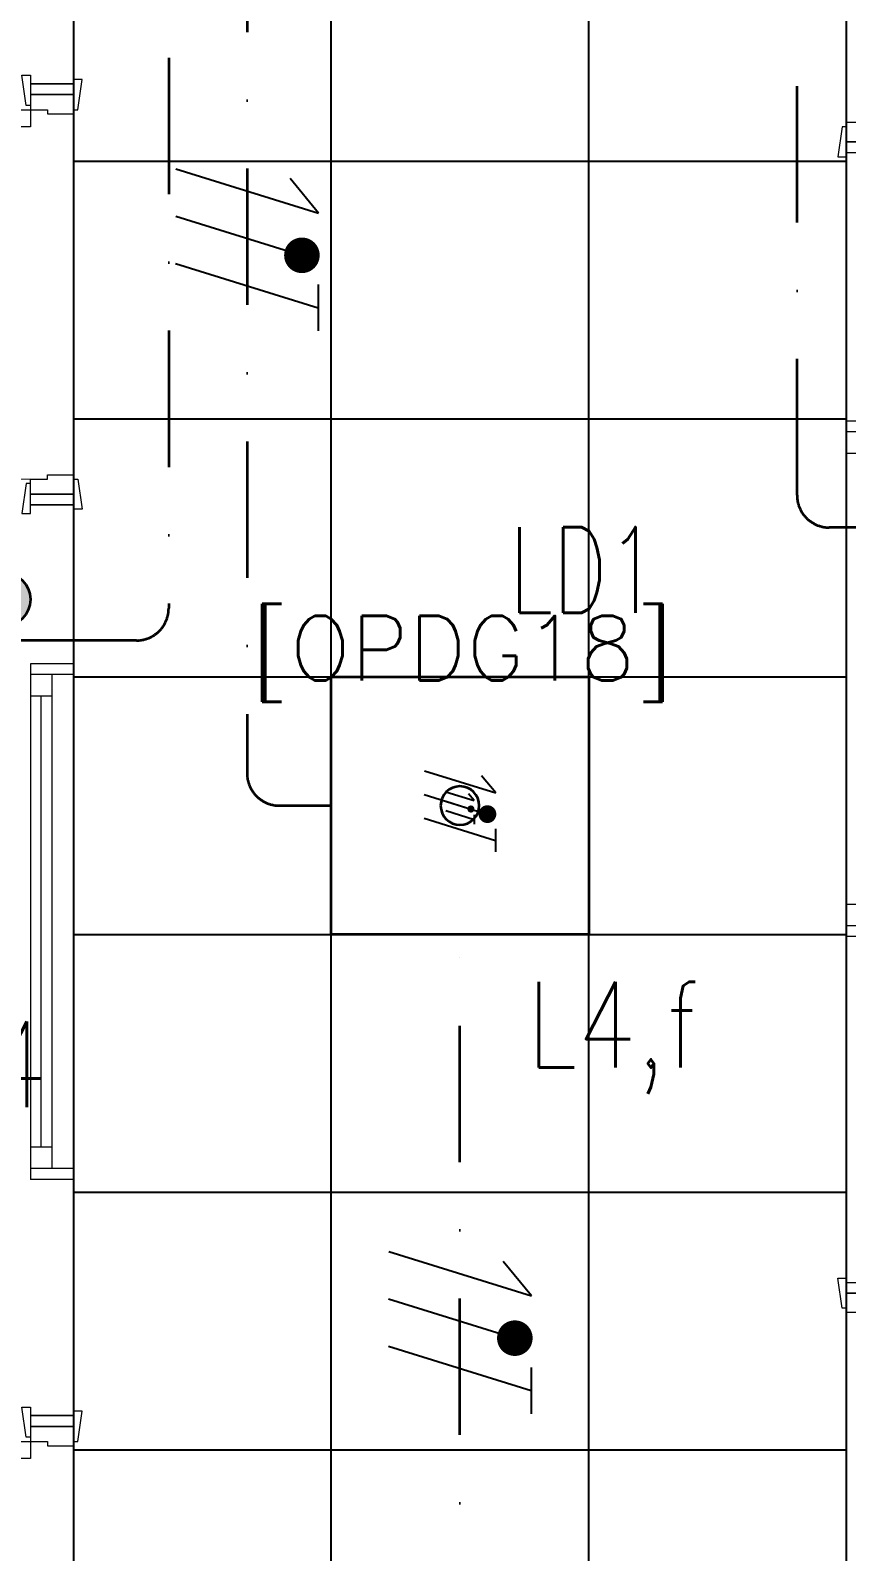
# Model space of a CAD drawing. Header units: inches. Extents: x -12418 to 183584, y -29325 to 19878.
# Drawn here: x 17698 to 19598, y -10784 to -7243 of the extents above; entities that cross this region are included whole.
import ezdxf
from ezdxf.enums import TextEntityAlignment as Align

# ---------------------------------------------------------------- set-up
doc = ezdxf.new("R2010")
doc.units = ezdxf.units.IN
doc.header["$LTSCALE"] = 25
doc.header["$MEASUREMENT"] = 0
doc.linetypes.add('DASHDOT', pattern=[25.4, 12.7, -6.35, 0, -6.35])
doc.layers.get('0').update_dxf_attribs({"color": 8})
for name, color, linetype, lineweight in [('00-Ground Floor$0$72_EGR_BASE_TEXT', 252, 'Continuous', 5), ('00-Ground Floor$0$Aluminum', 251, 'Continuous', 5), ('00-Ground Floor$0$Walls', 251, 'Continuous', 5), ('00-Ground Floor$0$Wooden Joinery', 251, 'Continuous', 5), ('E-LITE-CIRC', 6, 'Continuous', 25), ('E-LITE-CIRC-NUMB', 6, 'Continuous', 25), ('E-LITE-CLNG', 150, 'Continuous', 35), ('E-LITE-CLNG-CNDT', 6, 'DASHDOT', 35), ('E-LITE-CTRL', 6, 'Continuous', 25), ('E-LITE-IDEN', 6, 'Continuous', 25), ('E-LITE-SWCH @ 100', 3, 'Continuous', 35), ('E-POWR-WIRE', 6, 'Continuous', 25), ('E-POWR-WIRE @ 100', 6, 'Continuous', 25), ('E-POWR-WIRE @ 20', 6, 'Continuous', 25), ('E-POWR-WIRE @ 50', 6, 'Continuous', 25)]:
    doc.layers.add(name, color=color, linetype=linetype, lineweight=lineweight)
doc.layers.add('00-Ground Floor$0$False Ceiling', color=251, linetype='Continuous')
doc.styles.add('00-Ground Floor$0$SIMPLEX', font='SIMPLEX.shx', dxfattribs={"height": 150})
doc.styles.add('DC_Simplex', font='SIMPLEX.shx', dxfattribs={"width": 0.7})

# ---------------------------------------------------------------- blocks, each defined once
blk = doc.blocks.new('00-Ground Floor$0$A$C72370EFE')
at = {"layer": '00-Ground Floor$0$Wooden Joinery'}
for p, q in [((-0.01, -0.03), (-0.01, -0.07)), ((0, -0.03), (-0.01, -0.03)), ((0.04, -0.03), (0.05, -0.03)), ((0.05, -0.03), (0.05, -0.07)), ((-0.05, -0.07), (-0.05, -0.16)), ((-0.03, -0.07), (-0.03, -0.16)), ((-0.01, -0.04), (-0.02, -0.04)), ((-0.01, -0.06), (-0.02, -0.06)), ((0, -0.07), (-0.01, -0.07)), ((0.04, -0.07), (0.05, -0.07)), ((0.05, -0.04), (0.06, -0.04)), ((0.05, -0.06), (0.06, -0.06)), ((0.07, -0.07), (0.07, -0.16)), ((0.09, -0.07), (0.09, -0.16)), ((-0.01, -0.17), (-0.02, -0.17)), ((-0.01, -0.17), (-0.01, -0.19)), ((0.05, -0.17), (0.06, -0.17)), ((0.05, -0.17), (0.05, -0.19)), ((-0.01, -0.19), (-0.02, -0.19)), ((0.05, -0.19), (0.06, -0.19))]:
    blk.add_line(p, q, dxfattribs=at)
for centre, radius, start, end in [((-0.02, -0.07), 0.03, 90, 180), ((-0.02, -0.07), 0.01, 90, 180), ((0.06, -0.07), 0.03, 0, 90), ((0.06, -0.07), 0.01, 0, 90), ((-0.02, -0.16), 0.03, 180, 270), ((-0.02, -0.16), 0.01, 180, 270), ((0.06, -0.16), 0.01, 270, 0), ((0.06, -0.16), 0.03, 270, 0)]:
    blk.add_arc(centre, radius, start, end, dxfattribs=at)
blk = doc.blocks.new('00-Ground Floor$0$A$C5DAD61B4')
at = {"layer": '00-Ground Floor$0$Wooden Joinery'}
for points in [[(80, 959.1), (80, 969.1), (10, 979.1), (10, 959.1)], [(940, 959.1), (940, 969.1), (1010, 979.1), (1010, 959.1)], [(70, 859.1), (70, 849.1), (0, 839.1), (0, 859.1)], [(120, 859.1), (120, 0), (80, 0), (80, 859.1)], [(950, 859.1), (950, 849.1), (1020, 839.1), (1020, 859.1)]]:
    blk.add_lwpolyline(points, close=True, dxfattribs=at)
for points in [[(45, 859.1), (45, 959.1), (20, 959.1), (20, 859.1), (45, 859.1)], [(45, 859.1), (80, 859.1), (80, 899.1), (90, 899.1), (90, 959.1), (45, 959.1), (45, 859.1)], [(975, 859.1), (940, 859.1), (940, 899.1), (930, 899.1), (930, 959.1), (975, 959.1), (975, 859.1)], [(975, 859.1), (975, 959.1), (1000, 959.1), (1000, 859.1), (975, 859.1)]]:
    blk.add_lwpolyline(points, dxfattribs=at)
blk.add_arc((80, 859.1), 860, 272.666, 0, dxfattribs=at)
at = {"layer": '00-Ground Floor$0$Wooden Joinery', "xscale": 999.9999999998854, "yscale": 999.9999999998854, "zscale": 999.9999999998854, "rotation": 180}
blk.add_blockref('00-Ground Floor$0$A$C72370EFE', (120, 0), dxfattribs=at)
blk = doc.blocks.new('00-Ground Floor$0$A$C37be4daf')
at = {"layer": '00-Ground Floor$0$Aluminum'}
for p, q in [((1416, 598.2), (216, 598.2)), ((241, 498.2), (241, 598.2)), ((291, 548.2), (291, 598.2)), ((291, 573.2), (1341, 573.2)), ((1341, 548.2), (1341, 598.2)), ((1391, 498.2), (1391, 598.2)), ((1391, 548.2), (241, 548.2)), ((1416, 498.2), (216, 498.2))]:
    blk.add_line(p, q, dxfattribs=at)
at = {"layer": '00-Ground Floor$0$Walls'}
for p, q in [((216, 498.2), (216, 598.2)), ((1416, 498.2), (1416, 598.2))]:
    blk.add_line(p, q, dxfattribs=at)
blk = doc.blocks.new('00-Ground Floor$0$A$Ce9e1c4c3')
at = {"layer": '00-Ground Floor$0$False Ceiling', "color": 254, "linetype": 'Continuous'}
for p, q in [((-82202.3, -2747.4, 0), (-82202.3, -12867.4, 0)), ((-81602.3, -12867.4), (-81602.3, -2747.4)), ((-81002.3, -12867.4), (-81002.3, -2747.4)), ((-80402.3, -12867.4, 0), (-80402.3, -2747.4, 0)), ((-82202.3, -7547.4), (-80402.3, -7547.4)), ((-82202.3, -8147.4), (-80402.3, -8147.4)), ((-82202.3, -8747.4), (-80402.3, -8747.4)), ((-82202.3, -9347.4), (-80402.3, -9347.4)), ((-82202.3, -9947.4), (-80402.3, -9947.4)), ((-82202.3, -10547.4), (-80402.3, -10547.4))]:
    blk.add_line(p, q, dxfattribs=at)
blk = doc.blocks.new('00-Ground Floor')
at = {"layer": '00-Ground Floor$0$Walls'}
for p, q in [((17797.7, -7067.4, 0), (17797.7, -7367.4, 0)), ((17697.7, -7367.4, 0), (17797.7, -7367.4, 0)), ((17697.7, -8347.4, 0), (17797.7, -8347.4, 0)), ((17797.7, -10467.4, 0), (17797.7, -8357.4, 0)), ((17697.7, -10467.4, 0), (17797.7, -10467.4, 0))]:
    blk.add_line(p, q, dxfattribs=at)
at = {"rotation": 90}
for p in [(20196, -9568.4, 0), (18296, -10133.4, 0)]:
    blk.add_blockref('00-Ground Floor$0$A$C37be4daf', p, dxfattribs=at)
at = {"layer": '00-Ground Floor$0$False Ceiling', "color": 254}
blk.add_blockref('00-Ground Floor$0$A$Ce9e1c4c3', (100000, 0), dxfattribs=at)
at = {"layer": '00-Ground Floor$0$Wooden Joinery', "xscale": -1, "rotation": 90}
for p in [(20556.8, -6527.4, 0), (20556.8, -10137.4, 0)]:
    blk.add_blockref('00-Ground Floor$0$A$C5DAD61B4', p, dxfattribs=at)
at = {"layer": '00-Ground Floor$0$Wooden Joinery', "rotation": 270}
for p in [(16838.7, -7347.4, 0), (16838.7, -10447.4, 0)]:
    blk.add_blockref('00-Ground Floor$0$A$C5DAD61B4', p, dxfattribs=at)
at = {"layer": '00-Ground Floor$0$72_EGR_BASE_TEXT', "insert": (18703.5, -8605.9, 0), "char_height": 150, "attachment_point": 2, "style": '00-Ground Floor$0$SIMPLEX'}
blk.add_mtext('[OPDG18]', dxfattribs=at)
blk = doc.blocks.new('*U14')
blk.add_lwpolyline([(-300, 300), (-300, -300), (300, -300), (300, 300)], close=True)
blk.add_circle((0, 0), 45)
at = {"layer": 'E-LITE-CIRC-NUMB', "style": 'DC_Simplex', "width": 0.7, "flags": 8}
blk.add_attdef('CIRCUIT', text='', height=200, rotation=0, dxfattribs=at).set_placement((-473.9, 300), align=Align.RIGHT)
at = {"layer": 'E-LITE-CTRL', "style": 'DC_Simplex', "width": 0.7, "flags": 8}
blk.add_attdef('CONTROL', (1118.9, -935), '', height=200, rotation=360, dxfattribs=at)
at = {"layer": 'E-LITE-IDEN', "style": 'DC_Simplex', "width": 0.7, "flags": 8}
blk.add_attdef('TYPE', (-114.6, 448.6), '', height=200, rotation=360, dxfattribs=at)
blk = doc.blocks.new('*U27')
blk.add_hatch(color=256).paths.add_polyline_path([(0.625, -0.625, 1), (0.625, 0.625, 1)])
blk.add_line((0.625, 0), (3.947, -1.2))
blk.add_circle((0.625, 0), 0.625)
at = {"layer": 'E-LITE-CTRL', "style": 'DC_Simplex', "width": 0.7, "flags": 8}
blk.add_attdef('CONTROL', (-26.627, -10.116), '', height=2, rotation=360, dxfattribs=at)
at = {"layer": 'E-LITE-IDEN', "style": 'DC_Simplex', "width": 0.7, "flags": 8}
blk.add_attdef('TYPE', text='', height=2, rotation=360, dxfattribs=at).set_placement((-31.991, -10.116), align=Align.RIGHT)
blk = doc.blocks.new('*U82')
for p, q in [((-1.658, 1.617), (1.663, 0.587)), ((1.663, 0.587), (1.004, 1.389)), ((-1.66, 0.515), (1.66, -0.515)), ((-1.663, -0.587), (1.658, -1.617)), ((1.659, -1.078), (1.657, -2.157))]:
    blk.add_line(p, q)
at = {"const_width": 0.414}
blk.add_lwpolyline([(1.278, -0.19, 1), (1.277, -0.604, 1)], format="xyb", close=True, dxfattribs=at)
blk = doc.blocks.new('*U1398')
at = {"layer": 'E-POWR-WIRE @ 100', "xscale": 100, "yscale": 100, "zscale": 100}
blk.add_blockref('*U82', (18202, -7726.7), dxfattribs=at)
at = {"layer": 'E-POWR-WIRE @ 20', "xscale": 20, "yscale": 20, "zscale": 20}
blk.add_blockref('*U82', (18202, -6526.7), dxfattribs=at)
at = {"layer": 'E-POWR-WIRE @ 50', "xscale": 50, "yscale": 50, "zscale": 50}
blk.add_blockref('*U82', (18202, -6526.7), dxfattribs=at)
blk = doc.blocks.new('*U1399')
at = {"layer": 'E-POWR-WIRE @ 100', "xscale": 100, "yscale": 100, "zscale": 100}
blk.add_blockref('*U82', (18697.7, -10247.4), dxfattribs=at)
at = {"layer": 'E-POWR-WIRE @ 20', "xscale": 20, "yscale": 20, "zscale": 20}
blk.add_blockref('*U82', (18697.7, -9047.4), dxfattribs=at)
at = {"layer": 'E-POWR-WIRE @ 50', "xscale": 50, "yscale": 50, "zscale": 50}
blk.add_blockref('*U82', (18697.7, -9047.4), dxfattribs=at)

msp = doc.modelspace()

# ---------------------------------------------------------------- linework, layer by layer
at = {"layer": 'E-LITE-CLNG-CNDT', "elevation": 0}
msp.add_lwpolyline([(19849.5, -3421.1), (18094.6, -3421.1, 0.414214), (18019.6, -3496.1), (18019.6, -8588, -0.414214), (17944.6, -8663), (13273.1, -8663, 0.414124), (13198.1, -8738), (13197.9, -9297.4)], format="xyb", dxfattribs=at)
at = {"layer": 'E-LITE-CLNG-CNDT'}
for points in [[(28070, -8400), (19557.3, -8400, -0.414214), (19482.3, -8325), (19482.3, -3568.7, -0.414214), (19557.3, -3493.7), (19849.5, -3493.7)], [(18397.7, -4314), (18277, -4314, 0.414214), (18202, -4389), (18202, -8972.4, 0.414214), (18277, -9047.4), (18397.7, -9047.4)]]:
    msp.add_lwpolyline(points, format="xyb", dxfattribs=at)
msp.add_lwpolyline([(18697.7, -11147.4), (18697.7, -9347.4)], dxfattribs=at)

# ---------------------------------------------------------------- block references
at = {"layer": 'E-LITE-CLNG'}
ref = msp.add_blockref('*U14', (18697.7, -9047.4), dxfattribs=dict(at, xscale=-1))
ref.add_attrib('TYPE', 'LD1', (18812.3, -8598.9), dxfattribs={"layer": 'E-LITE-IDEN', "height": 200, "rotation": 0, "style": 'DC_Simplex', "width": 0.7, "flags": 8})
at = {"layer": 'E-LITE-CLNG-CNDT', "color": 1}
msp.add_blockref('00-Ground Floor', (0, 0), dxfattribs=at)
at = {"layer": 'E-LITE-SWCH @ 100', "xscale": 100, "yscale": 100, "zscale": 100, "rotation": 180}
msp.add_blockref('*U27', (17697.7, -8567.4, 0), dxfattribs=at)
at = {"layer": 'E-POWR-WIRE'}
for name in ['*U1398', '*U1399']:
    msp.add_blockref(name, (0, 0), dxfattribs=at)

# ---------------------------------------------------------------- texts
at = {"layer": 'E-LITE-CIRC', "style": 'DC_Simplex', "width": 0.8}
for s, p in [('L4,f', (18854.2, -9657.4)), ('U4', (17449.1, -9749.7))]:
    msp.add_text(s, height=200, rotation=0, dxfattribs=at).set_placement(p)

doc.saveas('drawing.dxf')
